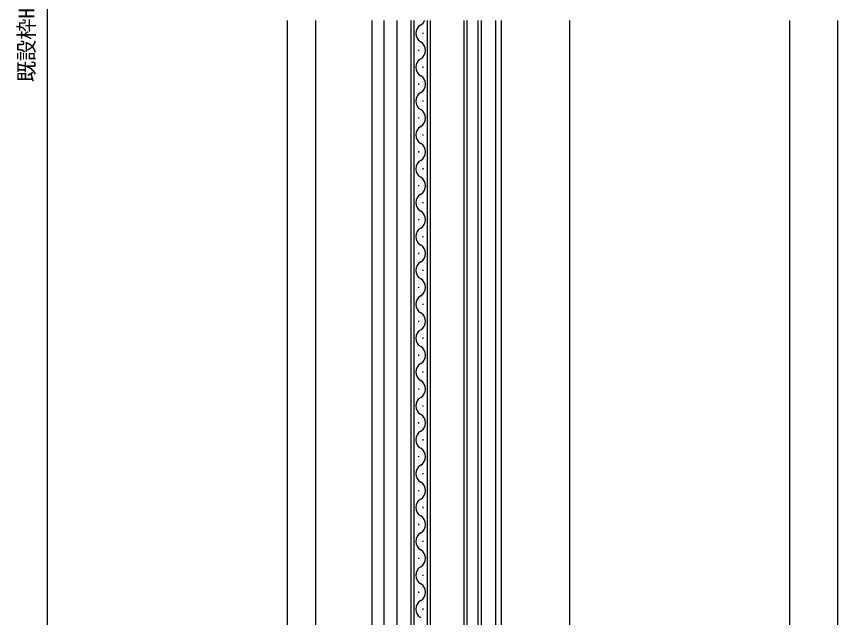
# Model space of a CAD drawing. Units: millimetres, scale not verified. Extents: x -437 to 438, y -681 to 679.
# Drawn here: x -67.7 to 223.2, y -32.2 to 180.8 of the extents above; entities that cross this region are included whole.
import ezdxf
from ezdxf.enums import TextEntityAlignment as Align

# ---------------------------------------------------------------- set-up
doc = ezdxf.new("R2010")
doc.units = ezdxf.units.MM
doc.header["$LTSCALE"] = 4
for name, color, linetype in [('0-4_YKK_12', 2, 'Continuous'), ('0-7_YKK_D', 6, 'Continuous'), ('0-9_YSS_K', 3, 'Continuous')]:
    doc.layers.add(name, color=color, linetype=linetype)
doc.styles.add('ＭＳ ゴシック', font='')
doc.styles.get('ＭＳ ゴシック').set_extended_font_data('MS Gothic')

msp = doc.modelspace()

# ---------------------------------------------------------------- linework, layer by layer
at = {"layer": '0-4_YKK_12'}
for p, q in [((28.202, 179.301), (28.205, -234.454)), ((38.201, 179.301), (38.202, -224.457)), ((58.205, 179.301), (58.205, -143.197)), ((62.405, 179.301), (62.405, -98.493)), ((67.005, 179.301), (67.005, -98.197)), ((72.105, -113.197), (72.105, 179.301)), ((73.105, 179.301), (73.105, -113.197)), ((77.905, -113.197), (77.905, 179.301)), ((78.905, 179.301), (78.905, -113.197)), ((91.905, 179.301), (91.905, -113.201)), ((95.905, -113.201), (95.905, 179.301)), ((96.905, 179.301), (96.905, -113.201)), ((102.005, 179.301), (102.005, -98.197)), ((104.005, 179.301), (104.005, -98.197)), ((128.205, 179.301), (128.205, -134.863)), ((206.209, 179.301), (206.213, -136.197)), ((76.265, 175), (76.265, 174.6)), ((74.745, 169), (74.745, 168.6)), ((76.265, 163), (76.265, 162.6)), ((74.745, 157), (74.745, 156.6)), ((76.265, 151), (76.265, 150.6)), ((74.745, 145), (74.745, 144.6)), ((76.265, 139), (76.265, 138.6)), ((74.745, 133), (74.745, 132.6)), ((76.265, 127), (76.265, 126.6)), ((74.745, 121), (74.745, 120.6)), ((76.265, 115), (76.265, 114.6)), ((74.745, 109), (74.745, 108.6)), ((76.265, 103), (76.265, 102.6)), ((74.745, 97), (74.745, 96.6)), ((76.265, 91), (76.265, 90.6)), ((74.745, 85), (74.745, 84.6)), ((76.265, 79), (76.265, 78.6)), ((74.745, 73), (74.745, 72.6)), ((76.265, 67), (76.265, 66.6)), ((74.745, 61), (74.745, 60.6)), ((76.265, 55), (76.265, 54.6)), ((74.745, 49), (74.745, 48.6)), ((76.265, 43), (76.265, 42.6)), ((74.745, 37), (74.745, 36.6)), ((76.265, 31), (76.265, 30.6)), ((74.745, 25), (74.745, 24.6)), ((76.265, 19), (76.265, 18.6)), ((74.745, 13), (74.745, 12.6)), ((76.265, 7), (76.265, 6.6)), ((74.745, 1), (74.745, 0.6)), ((76.265, -5), (76.265, -5.4)), ((74.745, -11), (74.745, -11.4)), ((76.265, -17), (76.265, -17.4)), ((74.745, -23), (74.745, -23.4)), ((76.265, -29), (76.265, -29.4))]:
    msp.add_line(p, q, dxfattribs=at)
msp.add_lwpolyline([(96.905, -113.201), (90.905, -113.201), (90.905, 179.301)], dxfattribs=at)
for centre, start, end in [((77.182, 174.8), 119.20254, 240.79746), ((73.828, 180.8), 299.20254, 334.14996), ((73.828, 168.8), 299.20254, 60.79746), ((77.182, 162.8), 119.20254, 240.79746), ((73.828, 156.8), 299.20254, 60.79746), ((77.182, 150.8), 119.20254, 240.79746), ((73.828, 144.8), 299.20254, 60.79746), ((77.182, 138.8), 119.20254, 240.79746), ((73.828, 132.8), 299.20254, 60.79746), ((77.182, 126.8), 119.20254, 240.79746), ((73.828, 120.8), 299.20254, 60.79746), ((77.182, 114.8), 119.20254, 240.79746), ((73.828, 108.8), 299.20254, 60.79746), ((77.182, 102.8), 119.20254, 240.79746), ((73.828, 96.8), 299.20254, 60.79746), ((77.182, 90.8), 119.20254, 240.79746), ((73.828, 84.8), 299.20254, 60.79746), ((77.182, 78.8), 119.20254, 240.79746), ((73.828, 72.8), 299.20254, 60.79746), ((77.182, 66.8), 119.20254, 240.79746), ((73.828, 60.8), 299.20254, 60.79746), ((77.182, 54.8), 119.20254, 240.79746), ((73.828, 48.8), 299.20254, 60.79746), ((77.182, 42.8), 119.20254, 240.79746), ((73.828, 36.8), 299.20254, 60.79746), ((77.182, 30.8), 119.20254, 240.79746), ((73.828, 24.8), 299.20254, 60.79746), ((77.182, 18.8), 119.20254, 240.79746), ((73.828, 12.8), 299.20254, 60.79746), ((77.182, 6.8), 119.20254, 240.79746), ((73.828, 0.8), 299.20254, 60.79746), ((77.182, -5.2), 119.20254, 240.79746), ((73.828, -11.2), 299.20254, 60.79746), ((77.182, -17.2), 119.20254, 240.79746), ((73.828, -23.2), 299.20254, 60.79746), ((77.182, -29.2), 119.20254, 240.79746)]:
    msp.add_arc(centre, 3.437, start, end, dxfattribs=at)
at = {"layer": '0-7_YKK_D'}
msp.add_line((-56.795, 495.8), (-56.795, -141.2), dxfattribs=at)
at = {"layer": '0-9_YSS_K'}
msp.add_line((223.205, 179.301), (223.205, -141.197), dxfattribs=at)

# ---------------------------------------------------------------- texts
at = {"layer": '0-7_YKK_D', "style": 'ＭＳ ゴシック'}
msp.add_text('既設枠H', height=5.499, rotation=90, dxfattribs=at).set_placement((-59.775, 157.506), align=Align.BOTTOM_LEFT)

doc.saveas('drawing.dxf')
